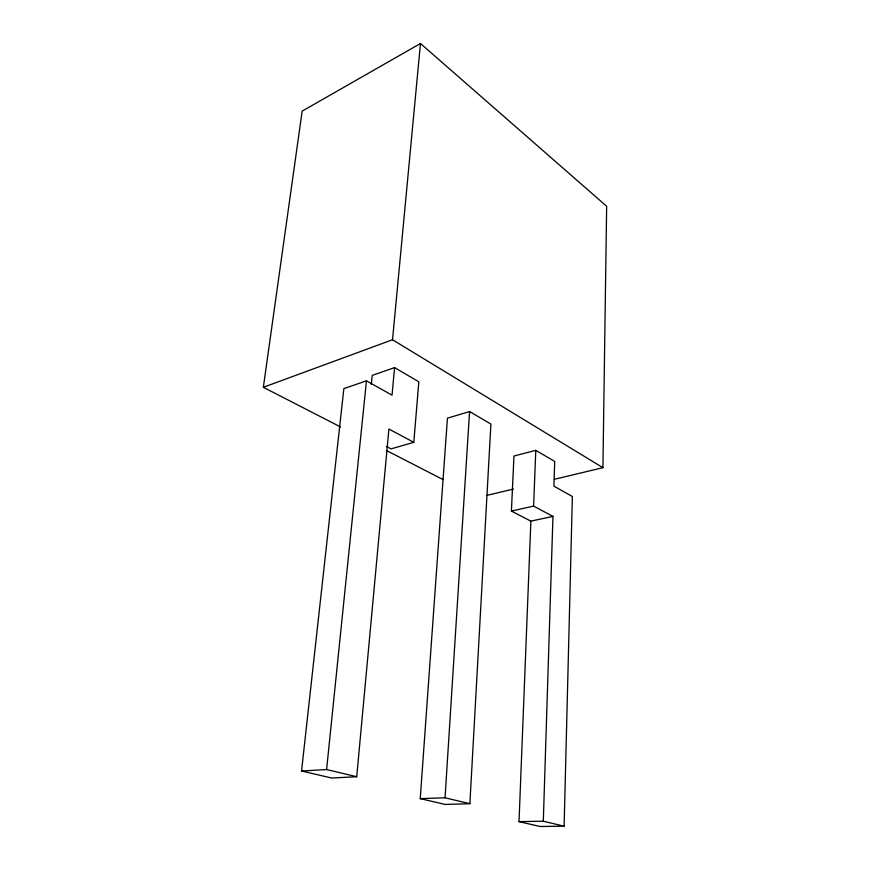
<?xml version="1.0" encoding="UTF-8"?>
<svg xmlns="http://www.w3.org/2000/svg" width="870" height="870" viewBox="0 0 870 870"><rect width="100%" height="100%" fill="white"/><g stroke="black" fill="none" stroke-linecap="round" stroke-linejoin="round"><path stroke-width="1.3" d="M554.255 479.316L602.921 467.69L606.651 206.266L420.471 43.5L302.162 111.121L263.349 387.291L340.518 426.931M564.119 826.185L572.362 496.509L553.918 486.156L554.701 461.437L535.779 450.345L513.963 456.032L511.408 511.081L530.874 521.141L552.961 516.399L543.304 821.215L564.119 826.185L539.976 826.5L519.02 821.628L530.874 521.141M552.961 516.399L533.625 506.101L535.779 450.345M469.876 803.706L490.919 424.06L469.582 411.553L447.441 418.176L420.243 798.638L445.179 804.435L469.876 803.706L445.048 797.79L420.243 798.638M445.048 797.79L469.582 411.553M386.323 446.419L391.076 448.876L413.805 442.308L418.829 381.81L394.588 367.608L372.219 375.372L371.305 384.442M394.588 367.608L392.044 395.187L366.466 380.821L343.867 388.607L301.553 771.016L331.698 778.03L356.722 776.725L388.901 429.051L413.805 442.308M602.921 467.69L392.522 339.746L420.471 43.5M301.553 771.016L326.598 769.548L366.466 380.821M263.349 387.291L392.522 339.746M487.167 495.324L513.474 489.049M511.408 511.081L533.625 506.101M519.02 821.628L543.304 821.215M326.598 769.548L356.722 776.725M386.334 450.453L443.004 479.566"/></g></svg>
